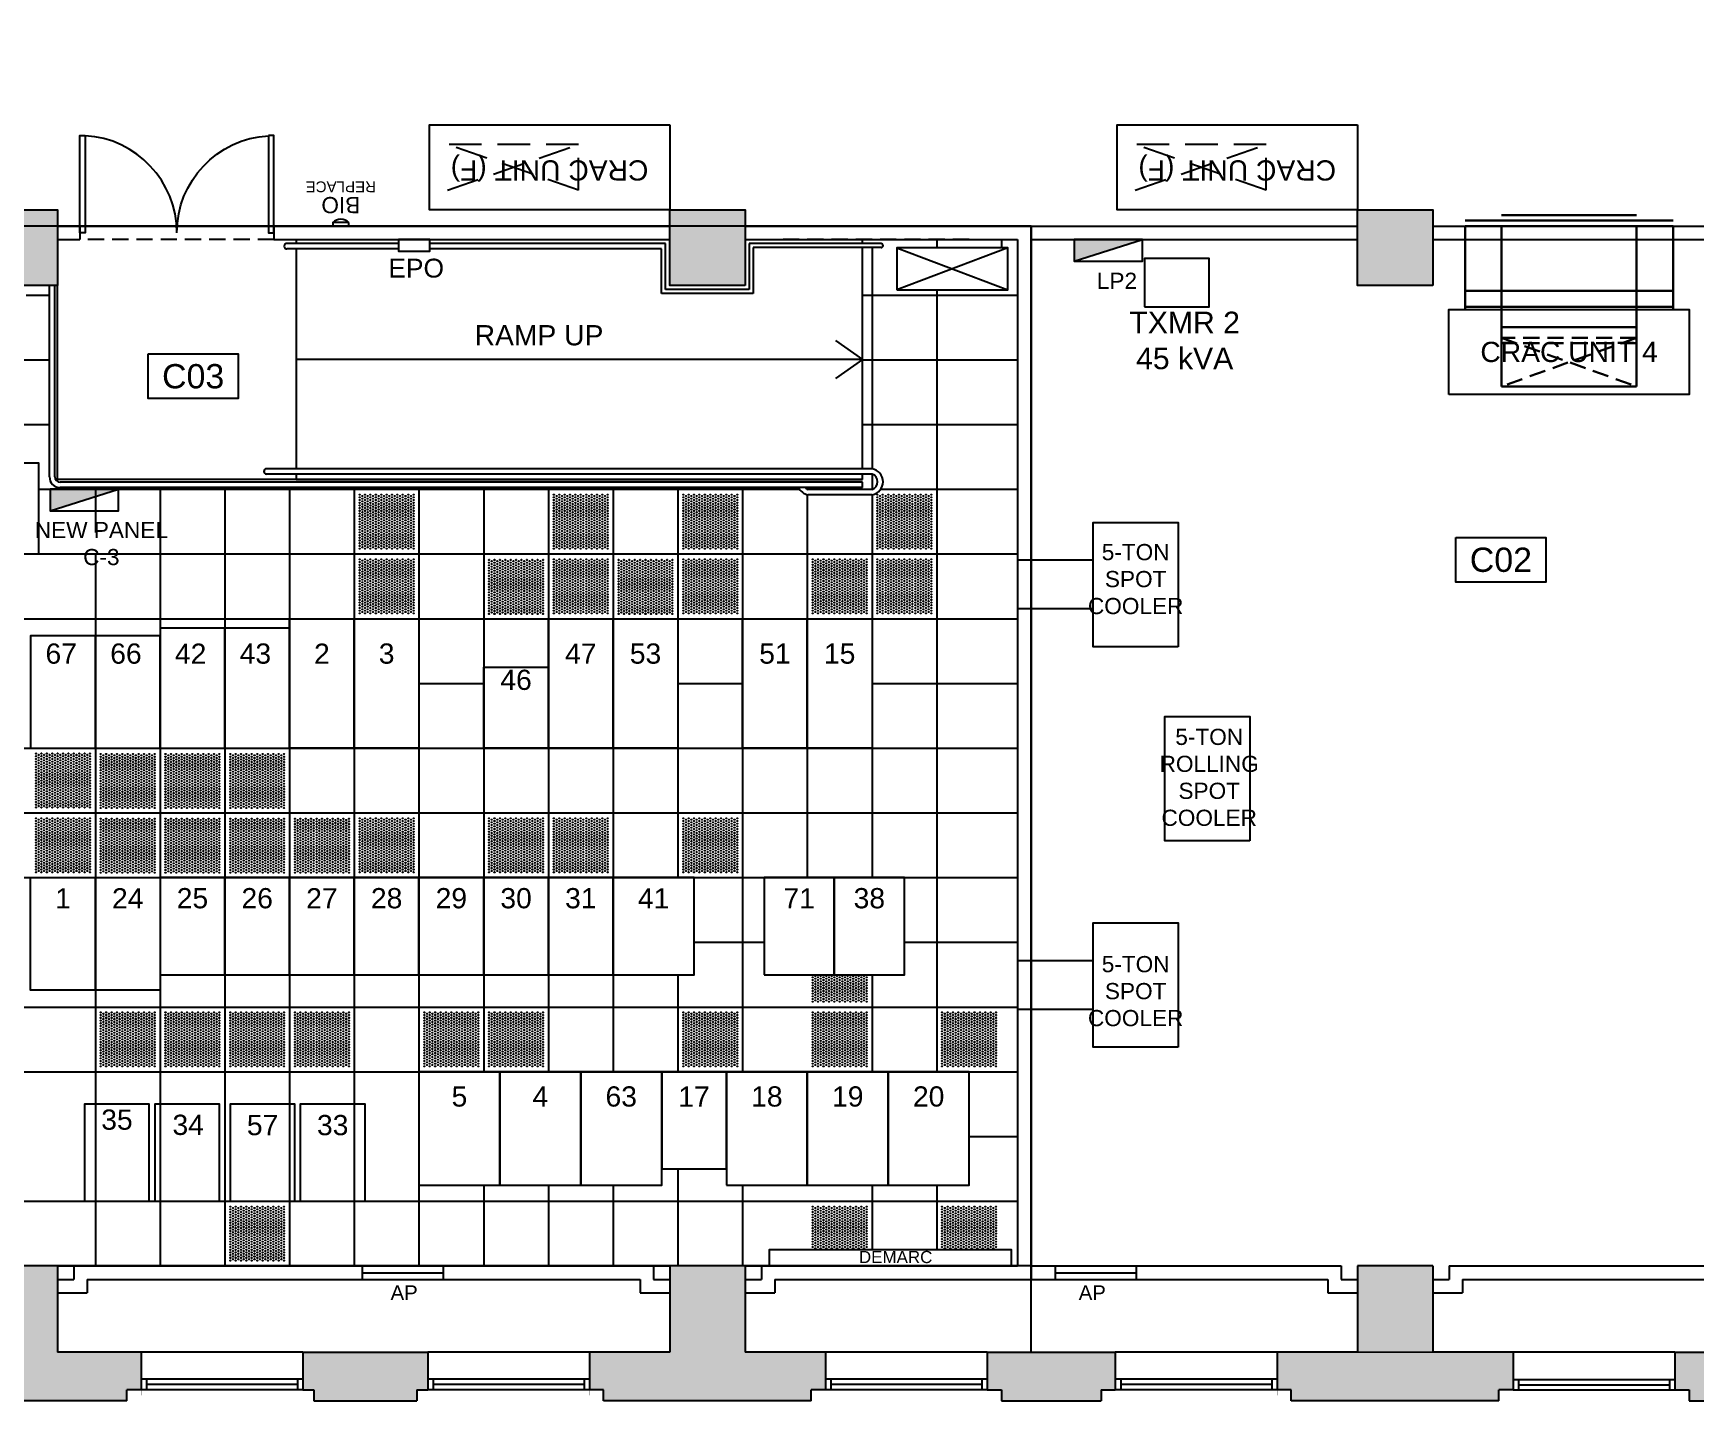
# Model space of a CAD drawing. Header units: inches. Extents: x -858 to 3182, y -300 to 4549.
# Drawn here: x 464 to 1080, y 0 to 507 of the extents above; entities that cross this region are included whole.
import ezdxf
from ezdxf.enums import TextEntityAlignment as Align

# ---------------------------------------------------------------- set-up
doc = ezdxf.new("R2010")
doc.units = ezdxf.units.IN
doc.header["$LTSCALE"] = 48
doc.header["$MEASUREMENT"] = 0
doc.linetypes.add('DASHED2', pattern=[0.375, 0.25, -0.125])
doc.linetypes.add('HIDDEN2', pattern=[0.1875, 0.125, -0.0625])
for name, color, linetype in [('A-ACCESS-PANEL', 4, 'Continuous'), ('A-ANNO-TEXT', 1, 'Continuous'), ('A-ANNO-TEXT-CAB#', 2, 'Continuous'), ('A-ANNO-TEXT-CAGE', 1, 'Continuous'), ('A-ANNO-TEXT-SCRTY', 1, 'Continuous'), ('A-COL', 5, 'Continuous'), ('A-DOOR', 1, 'Continuous'), ('A-EXT', 5, 'Continuous'), ('A-FLOR', 4, 'Continuous'), ('A-FLOR-GRID', 8, 'Continuous'), ('A-FLOR-PATT-RAFL', 8, 'Continuous'), ('A-FLOR-STAIRS', 8, 'Continuous'), ('A-hdr', 9, 'HIDDEN2'), ('A-HTC-COL', 9, 'Continuous'), ('A-PAR', 6, 'Continuous'), ('A-PCD', 4, 'Continuous'), ('A-WIN', 1, 'Continuous'), ('E-ELEC-PDU', 5, 'Continuous'), ('E-PANL', 3, 'Continuous'), ('MECH-ACU', 5, 'Continuous'), ('T-EQP', 3, 'Continuous')]:
    doc.layers.add(name, color=color, linetype=linetype)
doc.layers.add('M-ACU-N', color=7, linetype='Continuous', lineweight=30)
doc.layers.add('M-DUCT-N', color=7, linetype='Continuous', lineweight=30)
doc.styles.add('BLTEXT', font='arial.ttf', dxfattribs={"height": 6})
doc.styles.add('ITALICT', font='arial.ttf')
doc.styles.get("Standard").update_dxf_attribs({"font": 'arial.ttf'})
doc.styles.add('style1', font='romans.shx', dxfattribs={"height": 9})
doc.styles.add('TITLES', font='arial.ttf')
doc.dimstyles.new('STA-48-FC', dxfattribs={"dimscale": 40, "dimtxt": 0.09375, "dimasz": 0.1875, "dimexe": 0.1875, "dimexo": 0.0625, "dimgap": 0.0625, "dimtad": 1, "dimzin": 3, "dimdsep": 46, "dimlunit": 4, "dimtxsty": 'Standard', "dimblk1": 'TIC', "dimblk2": 'DOTSMALL', "dimsah": 1, "dimcen": 0.0625, "dimclrt": 6, "dimadec": 0, "dimazin": 0, "dimtfac": 1, "dimtdec": 4, "dimtofl": 0, "dimtmove": 2, "dimatfit": 3, "dimldrblk": 'TIC', "dimfxl": 1, "dimfrac": 2, "dimtolj": 1, "dimtzin": 0, "dimarcsym": 0})

# ---------------------------------------------------------------- blocks, each defined once
blk = doc.blocks.new('x-dor36')
blk.add_lwpolyline([(2, 36), (2, 0), (0, 0), (0, 36)], close=True)
at = {"color": 8}
blk.add_arc((-0.1, -0.04), 36.1, 0.06887, 86.65797, dxfattribs=at)
blk = doc.blocks.new('_DOTSMALL')
at = {"color": 0, "linetype": 'ByBlock', "const_width": 0.5}
blk.add_lwpolyline([(-0.0625, 0, 1), (0.0625, 0, 1)], format="xyb", close=True, dxfattribs=at)
blk = doc.blocks.new('TIC')
blk.add_line((-1, 0), (0.5, 0))
at = {"const_width": 0.125}
blk.add_lwpolyline([(-0.25, -0.25), (0.25, 0.25)], dxfattribs=at)
blk = doc.blocks.new('CAGE TAG')
at = {"linetype": 'Continuous'}
blk.add_lwpolyline([(-16.72, 8.29), (16.72, 8.29), (16.72, -8.29), (-16.72, -8.29)], close=True, dxfattribs=at)
at = {"style": 'TITLES'}
blk.add_attdef('C01', text='', height=9, dxfattribs=at).set_placement((0.01, 0), align=Align.MIDDLE_CENTER)
blk = doc.blocks.new('ACCESSCONTROL')
at = {"linetype": 'Continuous'}
blk.add_lwpolyline([(-3, -1.25), (3, -1.25), (3, 0), (-3, 0)], close=True, dxfattribs=at)
blk.add_arc((0, 1.73), 4.22, 224.76027, 315.23973, dxfattribs=at)
at = {"linetype": 'Continuous', "style": 'BLTEXT'}
for tag, height, p in [('ACTYPE', 6, (0, -7.76)), ('ACSTAT', 4, (0, -14.54))]:
    blk.add_attdef(tag, text='', height=height, dxfattribs=at).set_placement(p, align=Align.MIDDLE_CENTER)
blk = doc.blocks.new('VENTTILE')
for centre in [(-22, 22), (-22, 21), (-22, 20), (-22, 19), (-21, 21.5), (-21, 20.5), (-21, 19.5), (-21, 18.5), (-20, 22), (-20, 21), (-20, 20), (-20, 19), (-19, 21.5), (-19, 20.5), (-19, 19.5), (-19, 18.5), (-18, 22), (-18, 21), (-18, 20), (-18, 19), (-17, 21.5), (-17, 20.5), (-17, 19.5), (-17, 18.5), (-16, 22), (-16, 21), (-16, 20), (-16, 19), (-15, 21.5), (-15, 20.5), (-15, 19.5), (-15, 18.5), (-14, 22), (-14, 21), (-14, 20), (-14, 19), (-13, 21.5), (-13, 20.5), (-13, 19.5), (-13, 18.5), (-12, 22), (-12, 21), (-12, 20), (-12, 19), (-11, 21.5), (-11, 20.5), (-11, 19.5), (-11, 18.5), (-10, 22), (-10, 21), (-10, 20), (-10, 19), (-9, 21.5), (-9, 20.5), (-9, 19.5), (-9, 18.5), (-8, 22), (-8, 21), (-8, 20), (-8, 19), (-7, 21.5), (-7, 20.5), (-7, 19.5), (-7, 18.5), (-6, 22), (-6, 21), (-6, 20), (-6, 19), (-5, 21.5), (-5, 20.5), (-5, 19.5), (-5, 18.5), (-4, 22), (-4, 21), (-4, 20), (-4, 19), (-3, 21.5), (-3, 20.5), (-3, 19.5), (-3, 18.5), (-2, 22), (-2, 21), (-2, 20), (-2, 19), (-22, 18), (-22, 17), (-22, 16), (-22, 15), (-22, 14), (-22, 13), (-21, 17.5), (-21, 16.5), (-21, 15.5), (-21, 14.5), (-21, 13.5), (-21, 12.5), (-20, 18), (-20, 17), (-20, 16), (-20, 15), (-20, 14), (-20, 13), (-19, 17.5), (-19, 16.5), (-19, 15.5), (-19, 14.5), (-19, 13.5), (-19, 12.5), (-18, 18), (-18, 17), (-18, 16), (-18, 15), (-18, 14), (-18, 13), (-17, 17.5), (-17, 16.5), (-17, 15.5), (-17, 14.5), (-17, 13.5), (-17, 12.5), (-16, 18), (-16, 17), (-16, 16), (-16, 15), (-16, 14), (-16, 13), (-15, 17.5), (-15, 16.5), (-15, 15.5), (-15, 14.5), (-15, 13.5), (-15, 12.5), (-14, 18), (-14, 17), (-14, 16), (-14, 15), (-14, 14), (-14, 13), (-13, 17.5), (-13, 16.5), (-13, 15.5), (-13, 14.5), (-13, 13.5), (-13, 12.5), (-12, 18), (-12, 17), (-12, 16), (-12, 15), (-12, 14), (-12, 13), (-11, 17.5), (-11, 16.5), (-11, 15.5), (-11, 14.5), (-11, 13.5), (-11, 12.5), (-10, 18), (-10, 17), (-10, 16), (-10, 15), (-10, 14), (-10, 13), (-9, 17.5), (-9, 16.5), (-9, 15.5), (-9, 14.5), (-9, 13.5), (-9, 12.5), (-8, 18), (-8, 17), (-8, 16), (-8, 15), (-8, 14), (-8, 13), (-7, 17.5), (-7, 16.5), (-7, 15.5), (-7, 14.5), (-7, 13.5), (-7, 12.5), (-6, 18), (-6, 17), (-6, 16), (-6, 15), (-6, 14), (-6, 13), (-5, 17.5), (-5, 16.5), (-5, 15.5), (-5, 14.5), (-5, 13.5), (-5, 12.5), (-4, 18), (-4, 17), (-4, 16), (-4, 15), (-4, 14), (-4, 13), (-3, 17.5), (-3, 16.5), (-3, 15.5), (-3, 14.5), (-3, 13.5), (-3, 12.5), (-2, 18), (-2, 17), (-2, 16), (-2, 15), (-2, 14), (-2, 13), (-22, 12), (-22, 11), (-22, 10), (-22, 9), (-22, 8), (-22, 7), (-21, 11.5), (-21, 10.5), (-21, 9.5), (-21, 8.5), (-21, 7.5), (-21, 6.5), (-20, 12), (-20, 11), (-20, 10), (-20, 9), (-20, 8), (-20, 7), (-19, 11.5), (-19, 10.5), (-19, 9.5), (-19, 8.5), (-19, 7.5), (-19, 6.5), (-18, 12), (-18, 11), (-18, 10), (-18, 9), (-18, 8), (-18, 7), (-17, 11.5), (-17, 10.5), (-17, 9.5), (-17, 8.5), (-17, 7.5), (-17, 6.5), (-16, 12), (-16, 11), (-16, 10), (-16, 9), (-16, 8), (-16, 7), (-15, 11.5), (-15, 10.5), (-15, 9.5), (-15, 8.5), (-15, 7.5), (-15, 6.5), (-14, 12), (-14, 11), (-14, 10), (-14, 9), (-14, 8), (-14, 7), (-13, 11.5), (-13, 10.5), (-13, 9.5), (-13, 8.5), (-13, 7.5), (-13, 6.5), (-12, 12), (-12, 11), (-12, 10), (-12, 9), (-12, 8), (-12, 7), (-11, 11.5), (-11, 10.5), (-11, 9.5), (-11, 8.5), (-11, 7.5), (-11, 6.5), (-10, 12), (-10, 11), (-10, 10), (-10, 9), (-10, 8), (-10, 7), (-9, 11.5), (-9, 10.5), (-9, 9.5), (-9, 8.5), (-9, 7.5), (-9, 6.5), (-8, 12), (-8, 11), (-8, 10), (-8, 9), (-8, 8), (-8, 7), (-7, 11.5), (-7, 10.5), (-7, 9.5), (-7, 8.5), (-7, 7.5), (-7, 6.5), (-6, 12), (-6, 11), (-6, 10), (-6, 9), (-6, 8), (-6, 7), (-5, 11.5), (-5, 10.5), (-5, 9.5), (-5, 8.5), (-5, 7.5), (-5, 6.5), (-4, 12), (-4, 11), (-4, 10), (-4, 9), (-4, 8), (-4, 7), (-3, 11.5), (-3, 10.5), (-3, 9.5), (-3, 8.5), (-3, 7.5), (-3, 6.5), (-2, 12), (-2, 11), (-2, 10), (-2, 9), (-2, 8), (-2, 7), (-22, 6), (-22, 5), (-22, 4), (-22, 3), (-22, 2), (-21, 5.5), (-21, 4.5), (-21, 3.5), (-21, 2.5), (-20, 6), (-20, 5), (-20, 4), (-20, 3), (-20, 2), (-19, 5.5), (-19, 4.5), (-19, 3.5), (-19, 2.5), (-18, 6), (-18, 5), (-18, 4), (-18, 3), (-18, 2), (-17, 5.5), (-17, 4.5), (-17, 3.5), (-17, 2.5), (-16, 6), (-16, 5), (-16, 4), (-16, 3), (-16, 2), (-15, 5.5), (-15, 4.5), (-15, 3.5), (-15, 2.5), (-14, 6), (-14, 5), (-14, 4), (-14, 3), (-14, 2), (-13, 5.5), (-13, 4.5), (-13, 3.5), (-13, 2.5), (-12, 6), (-12, 5), (-12, 4), (-12, 3), (-12, 2), (-11, 5.5), (-11, 4.5), (-11, 3.5), (-11, 2.5), (-10, 6), (-10, 5), (-10, 4), (-10, 3), (-10, 2), (-9, 5.5), (-9, 4.5), (-9, 3.5), (-9, 2.5), (-8, 6), (-8, 5), (-8, 4), (-8, 3), (-8, 2), (-7, 5.5), (-7, 4.5), (-7, 3.5), (-7, 2.5), (-6, 6), (-6, 5), (-6, 4), (-6, 3), (-6, 2), (-5, 5.5), (-5, 4.5), (-5, 3.5), (-5, 2.5), (-4, 6), (-4, 5), (-4, 4), (-4, 3), (-4, 2), (-3, 5.5), (-3, 4.5), (-3, 3.5), (-3, 2.5), (-2, 6), (-2, 5), (-2, 4), (-2, 3), (-2, 2)]:
    blk.add_circle(centre, 0.0938)

msp = doc.modelspace()

# ---------------------------------------------------------------- hatches: boundary and pattern name
at = {"layer": 'A-HTC-COL'}
for points in [[(472.97, 413.62), (444.97, 413.62), (444.97, 441.62), (472.97, 441.62)], [(727.97, 413.62), (699.97, 413.62), (699.97, 441.62), (727.97, 441.62)], [(982.97, 413.62), (954.97, 413.62), (954.97, 441.62), (982.97, 441.62)], [(503.97, 18), (472.97, 18), (472.97, 50), (444.97, 50), (444.97, 18), (416.47, 18), (416.47, 4), (420.47, 4), (420.47, 0), (498.72, 0), (498.72, 4), (503.97, 4)], [(606.22, 4), (610.22, 4), (610.22, 18), (563.97, 18), (563.97, 4), (567.97, 4), (567.97, 0), (606.22, 0)], [(859.97, 0), (859.97, 4), (865.22, 4), (865.22, 18), (817.72, 18), (817.72, 4), (822.97, 4), (822.97, 0)], [(1114.97, 0), (1114.97, 4), (1120.22, 4), (1120.22, 18), (1072.72, 18), (1072.72, 4), (1077.97, 4), (1077.97, 0)]]:
    msp.add_hatch(color=256, dxfattribs=at).paths.add_polyline_path(points)
h = msp.add_hatch(color=256, dxfattribs=at)
h.paths.add_polyline_path([(727.97, 50), (699.97, 50), (699.97, 18), (670.22, 18), (670.22, 4), (675.47, 4), (675.47, 0), (752.47, 0), (752.47, 4), (757.72, 4), (757.72, 18), (727.97, 18)])
h.paths.add_polyline_path([(982.97, 50), (954.97, 50), (954.97, 18), (925.22, 18), (925.22, 4), (930.47, 4), (930.47, 0), (1007.47, 0), (1007.47, 4), (1012.72, 4), (1012.72, 18), (982.97, 18)])
at = {"layer": 'E-PANL'}
for points in [[(850, 430.62), (850, 422.62), (875.33, 430.62)], [(470.18, 338), (470.18, 330), (495.52, 338)]]:
    msp.add_hatch(color=256, dxfattribs=at).paths.add_polyline_path(points)

# ---------------------------------------------------------------- linework, layer by layer
for points in [[(284.72, 435.62), (284.72, 958.14), (684.54, 958.14), (740.12, 1003.57), (791.3, 940.96), (930.57, 940.96), (1070.45, 1055.28), (1269.79, 811.39), (1188.49, 744.94), (1420.75, 460.78), (1346.41, 400.02), (1342.54, 396.86), (1513.41, 187.8), (1513.41, 162.62), (1493.67, 162.62), (1493.67, 17.76), (834, 18), (834, 435.62), (284.72, 435.62)], [(55, 231), (180, 231), (180, 430.62), (189.97, 430.62), (189.97, 413.62), (217.97, 413.62), (217.97, 430.62), (284.72, 430.62), (284.72, 435.62), (444.97, 435.62), (444.97, 441.62), (472.97, 441.62), (472.97, 435.62), (699.97, 435.62), (699.97, 441.62), (727.97, 441.62), (727.97, 435.62), (834, 435.62), (834, 50), (55, 50)]]:
    msp.add_lwpolyline(points, close=True)
at = {"layer": 'A-ACCESS-PANEL', "color": 1}
for p, q in [((586.1, 45), (586.1, 50)), ((616.1, 45), (616.1, 50)), ((843.03, 45), (843.03, 50)), ((873.03, 45), (873.03, 50)), ((586.1, 47.5), (616.1, 47.5)), ((843.03, 47.5), (873.03, 47.5))]:
    msp.add_line(p, q, dxfattribs=at)
at = {"layer": 'A-ANNO-TEXT-SCRTY'}
msp.add_lwpolyline([(611.01, 430.62), (599.36, 430.62), (599.36, 426.27), (611.01, 426.27)], close=True, dxfattribs=at)
at = {"layer": 'A-COL'}
for points in [[(472.97, 413.62), (444.97, 413.62), (444.97, 441.62), (472.97, 441.62)], [(727.97, 413.62), (699.97, 413.62), (699.97, 441.62), (727.97, 441.62)], [(982.97, 413.62), (954.97, 413.62), (954.97, 441.62), (982.97, 441.62)]]:
    msp.add_lwpolyline(points, close=True, dxfattribs=at)
at = {"layer": 'A-EXT'}
for p, q in [((472.97, 50), (444.97, 50)), ((472.97, 50), (472.97, 18)), ((699.97, 50), (699.97, 18)), ((727.97, 50), (699.97, 50)), ((727.97, 50), (727.97, 18)), ((954.97, 50), (954.97, 18)), ((982.97, 50), (954.97, 50)), ((982.97, 50), (954.97, 50)), ((982.97, 50), (982.97, 18)), ((503.97, 18), (472.97, 18)), ((503.97, 18), (503.97, 4)), ((505.97, 18), (505.97, 18)), ((563.97, 18), (563.97, 4)), ((563.97, 18), (610.22, 18)), ((610.22, 18), (610.22, 4)), ((670.22, 18), (670.22, 4)), ((699.97, 18), (670.22, 18)), ((757.72, 18), (727.97, 18)), ((757.72, 18), (757.72, 4)), ((817.72, 18), (865.22, 18)), ((817.72, 18), (817.72, 4)), ((865.22, 18), (865.22, 4)), ((954.97, 18), (925.22, 18)), ((925.22, 18), (925.22, 4)), ((1012.72, 18), (982.97, 18)), ((1012.72, 18), (1012.72, 4)), ((1072.72, 18), (1120.22, 18)), ((1072.72, 18), (1072.72, 4)), ((498.72, 0), (420.47, 0)), ((503.97, 4), (498.72, 4)), ((498.72, 0), (498.72, 4)), ((563.97, 4), (567.97, 4)), ((567.97, 4), (567.97, 0)), ((606.22, 4), (606.22, 0)), ((606.22, 4), (610.22, 4)), ((675.47, 4), (670.22, 4)), ((675.47, 0), (675.47, 4)), ((752.47, 0), (675.47, 0)), ((757.72, 4), (752.47, 4)), ((752.47, 0), (752.47, 4)), ((817.72, 4), (822.97, 4)), ((822.97, 4), (822.97, 0)), ((859.97, 4), (859.97, 0)), ((859.97, 4), (865.22, 4)), ((930.47, 4), (925.22, 4)), ((930.47, 0), (930.47, 4)), ((1007.47, 0), (930.47, 0)), ((1012.72, 4), (1007.47, 4)), ((1007.47, 0), (1007.47, 4)), ((1072.72, 4), (1077.97, 4)), ((1077.97, 4), (1077.97, 0)), ((1077.97, 0), (1114.97, 0)), ((567.97, 0), (606.22, 0)), ((822.97, 0), (859.97, 0))]:
    msp.add_line(p, q, dxfattribs=at)
at = {"layer": 'A-FLOR', "color": 1}
for p, q in [((561.47, 430.62), (561.47, 429.12)), ((561.47, 430.62), (561.47, 429.12)), ((561.47, 427.12), (561.47, 345.62)), ((561.47, 427.12), (561.47, 345.62)), ((771.47, 429.12), (771.47, 430.62)), ((771.47, 345.62), (771.47, 427.62)), ((472.97, 341.62), (472.97, 413.62)), ((561.47, 341.62), (472.97, 341.62)), ((771.47, 341.62), (525.97, 341.62)), ((561.47, 343.62), (561.47, 341.62)), ((561.47, 343.62), (561.47, 341.62)), ((561.47, 341.62), (771.47, 341.62)), ((771.47, 341.62), (771.47, 343.62)), ((771.47, 338.62), (771.47, 340.62))]:
    msp.add_line(p, q, dxfattribs=at)
at = {"layer": 'A-FLOR-GRID'}
for centre in [(753, 157), (753, 156), (753, 155), (753, 154), (754, 157.5), (754, 156.5), (754, 155.5), (754, 154.5), (755, 157), (755, 156), (755, 155), (755, 154), (756, 157.5), (756, 156.5), (756, 155.5), (756, 154.5), (757, 157), (757, 156), (757, 155), (757, 154), (758, 157.5), (758, 156.5), (758, 155.5), (758, 154.5), (759, 157), (759, 156), (759, 155), (759, 154), (760, 157.5), (760, 156.5), (760, 155.5), (760, 154.5), (761, 157), (761, 156), (761, 155), (761, 154), (762, 157.5), (762, 156.5), (762, 155.5), (762, 154.5), (763, 157), (763, 156), (763, 155), (763, 154), (764, 157.5), (764, 156.5), (764, 155.5), (764, 154.5), (765, 157), (765, 156), (765, 155), (765, 154), (766, 157.5), (766, 156.5), (766, 155.5), (766, 154.5), (767, 157), (767, 156), (767, 155), (767, 154), (768, 157.5), (768, 156.5), (768, 155.5), (768, 154.5), (769, 157), (769, 156), (769, 155), (769, 154), (770, 157.5), (770, 156.5), (770, 155.5), (770, 154.5), (771, 157), (771, 156), (771, 155), (771, 154), (772, 157.5), (772, 156.5), (772, 155.5), (772, 154.5), (773, 157), (773, 156), (773, 155), (773, 154), (753, 153), (753, 152), (753, 151), (753, 150), (753, 149), (753, 148), (754, 153.5), (754, 152.5), (754, 151.5), (754, 150.5), (754, 149.5), (754, 148.5), (755, 153), (755, 152), (755, 151), (755, 150), (755, 149), (755, 148), (756, 153.5), (756, 152.5), (756, 151.5), (756, 150.5), (756, 149.5), (756, 148.5), (757, 153), (757, 152), (757, 151), (757, 150), (757, 149), (757, 148), (758, 153.5), (758, 152.5), (758, 151.5), (758, 150.5), (758, 149.5), (758, 148.5), (759, 153), (759, 152), (759, 151), (759, 150), (759, 149), (759, 148), (760, 153.5), (760, 152.5), (760, 151.5), (760, 150.5), (760, 149.5), (760, 148.5), (761, 153), (761, 152), (761, 151), (761, 150), (761, 149), (761, 148), (762, 153.5), (762, 152.5), (762, 151.5), (762, 150.5), (762, 149.5), (762, 148.5), (763, 153), (763, 152), (763, 151), (763, 150), (763, 149), (763, 148), (764, 153.5), (764, 152.5), (764, 151.5), (764, 150.5), (764, 149.5), (764, 148.5), (765, 153), (765, 152), (765, 151), (765, 150), (765, 149), (765, 148), (766, 153.5), (766, 152.5), (766, 151.5), (766, 150.5), (766, 149.5), (766, 148.5), (767, 153), (767, 152), (767, 151), (767, 150), (767, 149), (767, 148), (768, 153.5), (768, 152.5), (768, 151.5), (768, 150.5), (768, 149.5), (768, 148.5), (769, 153), (769, 152), (769, 151), (769, 150), (769, 149), (769, 148), (770, 153.5), (770, 152.5), (770, 151.5), (770, 150.5), (770, 149.5), (770, 148.5), (771, 153), (771, 152), (771, 151), (771, 150), (771, 149), (771, 148), (772, 153.5), (772, 152.5), (772, 151.5), (772, 150.5), (772, 149.5), (772, 148.5), (773, 153), (773, 152), (773, 151), (773, 150), (773, 149), (773, 148), (753, 72), (753, 71), (753, 70), (753, 69), (753, 68), (754, 71.5), (754, 70.5), (754, 69.5), (754, 68.5), (755, 72), (755, 71), (755, 70), (755, 69), (755, 68), (756, 71.5), (756, 70.5), (756, 69.5), (756, 68.5), (757, 72), (757, 71), (757, 70), (757, 69), (757, 68), (758, 71.5), (758, 70.5), (758, 69.5), (758, 68.5), (759, 72), (759, 71), (759, 70), (759, 69), (759, 68), (760, 71.5), (760, 70.5), (760, 69.5), (760, 68.5), (761, 72), (761, 71), (761, 70), (761, 69), (761, 68), (762, 71.5), (762, 70.5), (762, 69.5), (762, 68.5), (763, 72), (763, 71), (763, 70), (763, 69), (763, 68), (764, 71.5), (764, 70.5), (764, 69.5), (764, 68.5), (765, 72), (765, 71), (765, 70), (765, 69), (765, 68), (766, 71.5), (766, 70.5), (766, 69.5), (766, 68.5), (767, 72), (767, 71), (767, 70), (767, 69), (767, 68), (768, 71.5), (768, 70.5), (768, 69.5), (768, 68.5), (769, 72), (769, 71), (769, 70), (769, 69), (769, 68), (770, 71.5), (770, 70.5), (770, 69.5), (770, 68.5), (771, 72), (771, 71), (771, 70), (771, 69), (771, 68), (772, 71.5), (772, 70.5), (772, 69.5), (772, 68.5), (773, 72), (773, 71), (773, 70), (773, 69), (773, 68), (801, 72), (801, 71), (801, 70), (801, 69), (801, 68), (802, 71.5), (802, 70.5), (802, 69.5), (802, 68.5), (803, 72), (803, 71), (803, 70), (803, 69), (803, 68), (804, 71.5), (804, 70.5), (804, 69.5), (804, 68.5), (805, 72), (805, 71), (805, 70), (805, 69), (805, 68), (806, 71.5), (806, 70.5), (806, 69.5), (806, 68.5), (807, 72), (807, 71), (807, 70), (807, 69), (807, 68), (808, 71.5), (808, 70.5), (808, 69.5), (808, 68.5), (809, 72), (809, 71), (809, 70), (809, 69), (809, 68), (810, 71.5), (810, 70.5), (810, 69.5), (810, 68.5), (811, 72), (811, 71), (811, 70), (811, 69), (811, 68), (812, 71.5), (812, 70.5), (812, 69.5), (812, 68.5), (813, 72), (813, 71), (813, 70), (813, 69), (813, 68), (814, 71.5), (814, 70.5), (814, 69.5), (814, 68.5), (815, 72), (815, 71), (815, 70), (815, 69), (815, 68), (816, 71.5), (816, 70.5), (816, 69.5), (816, 68.5), (817, 72), (817, 71), (817, 70), (817, 69), (817, 68), (818, 71.5), (818, 70.5), (818, 69.5), (818, 68.5), (819, 72), (819, 71), (819, 70), (819, 69), (819, 68), (820, 71.5), (820, 70.5), (820, 69.5), (820, 68.5), (821, 72), (821, 71), (821, 70), (821, 69), (821, 68), (753, 67), (753, 66), (753, 65), (753, 64), (753, 63), (753, 62), (754, 67.5), (754, 66.5), (754, 65.5), (754, 64.5), (754, 63.5), (754, 62.5), (755, 67), (755, 66), (755, 65), (755, 64), (755, 63), (755, 62), (756, 67.5), (756, 66.5), (756, 65.5), (756, 64.5), (756, 63.5), (756, 62.5), (757, 67), (757, 66), (757, 65), (757, 64), (757, 63), (757, 62), (758, 67.5), (758, 66.5), (758, 65.5), (758, 64.5), (758, 63.5), (758, 62.5), (759, 67), (759, 66), (759, 65), (759, 64), (759, 63), (759, 62), (760, 67.5), (760, 66.5), (760, 65.5), (760, 64.5), (760, 63.5), (760, 62.5), (761, 67), (761, 66), (761, 65), (761, 64), (761, 63), (761, 62), (762, 67.5), (762, 66.5), (762, 65.5), (762, 64.5), (762, 63.5), (762, 62.5), (763, 67), (763, 66), (763, 65), (763, 64), (763, 63), (763, 62), (764, 67.5), (764, 66.5), (764, 65.5), (764, 64.5), (764, 63.5), (764, 62.5), (765, 67), (765, 66), (765, 65), (765, 64), (765, 63), (765, 62), (766, 67.5), (766, 66.5), (766, 65.5), (766, 64.5), (766, 63.5), (766, 62.5), (767, 67), (767, 66), (767, 65), (767, 64), (767, 63), (767, 62), (768, 67.5), (768, 66.5), (768, 65.5), (768, 64.5), (768, 63.5), (768, 62.5), (769, 67), (769, 66), (769, 65), (769, 64), (769, 63), (769, 62), (770, 67.5), (770, 66.5), (770, 65.5), (770, 64.5), (770, 63.5), (770, 62.5), (771, 67), (771, 66), (771, 65), (771, 64), (771, 63), (771, 62), (772, 67.5), (772, 66.5), (772, 65.5), (772, 64.5), (772, 63.5), (772, 62.5), (773, 67), (773, 66), (773, 65), (773, 64), (773, 63), (773, 62), (801, 67), (801, 66), (801, 65), (801, 64), (801, 63), (801, 62), (802, 67.5), (802, 66.5), (802, 65.5), (802, 64.5), (802, 63.5), (802, 62.5), (803, 67), (803, 66), (803, 65), (803, 64), (803, 63), (803, 62), (804, 67.5), (804, 66.5), (804, 65.5), (804, 64.5), (804, 63.5), (804, 62.5), (805, 67), (805, 66), (805, 65), (805, 64), (805, 63), (805, 62), (806, 67.5), (806, 66.5), (806, 65.5), (806, 64.5), (806, 63.5), (806, 62.5), (807, 67), (807, 66), (807, 65), (807, 64), (807, 63), (807, 62), (808, 67.5), (808, 66.5), (808, 65.5), (808, 64.5), (808, 63.5), (808, 62.5), (809, 67), (809, 66), (809, 65), (809, 64), (809, 63), (809, 62), (810, 67.5), (810, 66.5), (810, 65.5), (810, 64.5), (810, 63.5), (810, 62.5), (811, 67), (811, 66), (811, 65), (811, 64), (811, 63), (811, 62), (812, 67.5), (812, 66.5), (812, 65.5), (812, 64.5), (812, 63.5), (812, 62.5), (813, 67), (813, 66), (813, 65), (813, 64), (813, 63), (813, 62), (814, 67.5), (814, 66.5), (814, 65.5), (814, 64.5), (814, 63.5), (814, 62.5), (815, 67), (815, 66), (815, 65), (815, 64), (815, 63), (815, 62), (816, 67.5), (816, 66.5), (816, 65.5), (816, 64.5), (816, 63.5), (816, 62.5), (817, 67), (817, 66), (817, 65), (817, 64), (817, 63), (817, 62), (818, 67.5), (818, 66.5), (818, 65.5), (818, 64.5), (818, 63.5), (818, 62.5), (819, 67), (819, 66), (819, 65), (819, 64), (819, 63), (819, 62), (820, 67.5), (820, 66.5), (820, 65.5), (820, 64.5), (820, 63.5), (820, 62.5), (821, 67), (821, 66), (821, 65), (821, 64), (821, 63), (821, 62), (753, 61), (753, 60), (753, 59), (753, 58), (753, 57), (754, 61.5), (754, 60.5), (754, 59.5), (754, 58.5), (754, 57.5), (754, 56.5), (755, 61), (755, 60), (755, 59), (755, 58), (755, 57), (756, 61.5), (756, 60.5), (756, 59.5), (756, 58.5), (756, 57.5), (756, 56.5), (757, 61), (757, 60), (757, 59), (757, 58), (757, 57), (758, 61.5), (758, 60.5), (758, 59.5), (758, 58.5), (758, 57.5), (758, 56.5), (759, 61), (759, 60), (759, 59), (759, 58), (759, 57), (760, 61.5), (760, 60.5), (760, 59.5), (760, 58.5), (760, 57.5), (760, 56.5), (761, 61), (761, 60), (761, 59), (761, 58), (761, 57), (762, 61.5), (762, 60.5), (762, 59.5), (762, 58.5), (762, 57.5), (762, 56.5), (763, 61), (763, 60), (763, 59), (763, 58), (763, 57), (764, 61.5), (764, 60.5), (764, 59.5), (764, 58.5), (764, 57.5), (764, 56.5), (765, 61), (765, 60), (765, 59), (765, 58), (765, 57), (766, 61.5), (766, 60.5), (766, 59.5), (766, 58.5), (766, 57.5), (766, 56.5), (767, 61), (767, 60), (767, 59), (767, 58), (767, 57), (768, 61.5), (768, 60.5), (768, 59.5), (768, 58.5), (768, 57.5), (768, 56.5), (769, 61), (769, 60), (769, 59), (769, 58), (769, 57), (770, 61.5), (770, 60.5), (770, 59.5), (770, 58.5), (770, 57.5), (770, 56.5), (771, 61), (771, 60), (771, 59), (771, 58), (771, 57), (772, 61.5), (772, 60.5), (772, 59.5), (772, 58.5), (772, 57.5), (772, 56.5), (773, 61), (773, 60), (773, 59), (773, 58), (773, 57), (801, 61), (801, 60), (801, 59), (801, 58), (801, 57), (802, 61.5), (802, 60.5), (802, 59.5), (802, 58.5), (802, 57.5), (802, 56.5), (803, 61), (803, 60), (803, 59), (803, 58), (803, 57), (804, 61.5), (804, 60.5), (804, 59.5), (804, 58.5), (804, 57.5), (804, 56.5), (805, 61), (805, 60), (805, 59), (805, 58), (805, 57), (806, 61.5), (806, 60.5), (806, 59.5), (806, 58.5), (806, 57.5), (806, 56.5), (807, 61), (807, 60), (807, 59), (807, 58), (807, 57), (808, 61.5), (808, 60.5), (808, 59.5), (808, 58.5), (808, 57.5), (808, 56.5), (809, 61), (809, 60), (809, 59), (809, 58), (809, 57), (810, 61.5), (810, 60.5), (810, 59.5), (810, 58.5), (810, 57.5), (810, 56.5), (811, 61), (811, 60), (811, 59), (811, 58), (811, 57), (812, 61.5), (812, 60.5), (812, 59.5), (812, 58.5), (812, 57.5), (812, 56.5), (813, 61), (813, 60), (813, 59), (813, 58), (813, 57), (814, 61.5), (814, 60.5), (814, 59.5), (814, 58.5), (814, 57.5), (814, 56.5), (815, 61), (815, 60), (815, 59), (815, 58), (815, 57), (816, 61.5), (816, 60.5), (816, 59.5), (816, 58.5), (816, 57.5), (816, 56.5), (817, 61), (817, 60), (817, 59), (817, 58), (817, 57), (818, 61.5), (818, 60.5), (818, 59.5), (818, 58.5), (818, 57.5), (818, 56.5), (819, 61), (819, 60), (819, 59), (819, 58), (819, 57), (820, 61.5), (820, 60.5), (820, 59.5), (820, 58.5), (820, 57.5), (820, 56.5), (821, 61), (821, 60), (821, 59), (821, 58), (821, 57)]:
    msp.add_circle(centre, 0.0938, dxfattribs=at)
at = {"layer": 'A-FLOR-PATT-RAFL'}
for p, q in [((775, 427.62), (775, 345.62)), ((799, 430.62), (799, 427.55)), ((823, 430.62), (823, 427.55)), ((461.39, 410), (469.97, 410)), ((771.47, 410), (829, 410)), ((799, 411.97), (799, 122)), ((238, 386), (469.97, 386)), ((771.47, 386), (829, 386)), ((238, 362), (469.97, 362)), ((771.47, 362), (829, 362)), ((775, 343.62), (775, 337.96)), ((466, 338), (748.11, 338)), ((487, 338.62), (487, 322)), ((511, 338.62), (511, 50)), ((535, 338.62), (535, 50)), ((559, 338.62), (559, 50)), ((583, 338.62), (583, 50)), ((607, 338.62), (607, 50)), ((631, 338.62), (631, 122)), ((655, 338.62), (655, 122)), ((679, 338.62), (679, 122)), ((703, 338.62), (703, 194)), ((727, 338.62), (727, 146)), ((751, 336.01), (751, 194)), ((775, 335.96), (775, 194)), ((778.21, 338), (829, 338)), ((180, 314), (829, 314)), ((487, 314), (487, 50)), ((180, 290), (829, 290)), ((607, 266), (631, 266)), ((703, 266), (727, 266)), ((775, 266), (829, 266)), ((367, 242), (829, 242)), ((55, 218), (829, 218)), ((55, 194), (829, 194)), ((709, 170), (735, 170)), ((787, 170), (829, 170)), ((703, 158), (703, 122)), ((727, 158), (727, 122)), ((775, 158), (775, 122)), ((79, 146), (829, 146)), ((55, 122), (829, 122)), ((811, 98), (829, 98)), ((703, 86), (703, 50)), ((439, 74), (829, 74)), ((631, 80), (631, 50)), ((655, 80), (655, 50)), ((679, 80), (679, 50)), ((727, 80), (727, 50)), ((775, 80), (775, 56)), ((799, 80), (799, 56)), ((472.97, 50), (478.97, 50)), ((693.97, 50), (699.97, 50)), ((727.97, 50), (733.97, 50))]:
    msp.add_line(p, q, dxfattribs=at)
at = {"layer": 'A-FLOR-STAIRS', "color": 1}
for p, q in [((599.36, 427.12), (557.96, 427.12)), ((599.36, 429.12), (557.97, 429.12)), ((698.47, 429.12), (611.01, 429.12)), ((696.97, 427.12), (611.01, 427.12)), ((696.97, 410.62), (696.97, 427.12)), ((698.47, 412.12), (698.47, 429.12)), ((778.33, 429.12), (729.47, 429.12)), ((729.47, 429.12), (729.47, 412.12)), ((778.33, 427.62), (730.97, 427.62)), ((730.97, 427.62), (730.97, 410.62)), ((469.97, 342.62), (469.97, 413.62)), ((471.97, 342.62), (471.97, 413.62)), ((730.97, 410.62), (696.97, 410.62)), ((729.47, 412.12), (698.47, 412.12)), ((775.08, 345.62), (550.47, 345.62)), ((771.47, 340.62), (473.97, 340.62)), ((775.07, 343.62), (550.47, 343.62)), ((771.47, 338.62), (473.97, 338.62)), ((775.08, 337.96), (751.24, 337.96)), ((775.08, 335.96), (751.24, 335.96)), ((775.09, 337.96), (775.08, 337.96)), ((775.09, 335.96), (775.08, 335.96))]:
    msp.add_line(p, q, dxfattribs=at)
for centre, radius, start, end in [((557.96, 428.12), 1, 89.5238, 270.4762), ((778.33, 428.37), 0.75, 269.9999, 89.9999), ((550.47, 344.62), 1, 90, 270), ((774.16, 340.79), 4.92, 280.77397, 79.22603), ((473.97, 342.62), 4, 180, 270), ((473.97, 342.62), 2, 180, 270), ((774.07, 340.79), 3.01, 289.55721, 70.44279), ((752.16, 340.79), 4.92, 206.13515, 259.22603), ((752.25, 340.79), 3.01, 226.12228, 250.44279)]:
    msp.add_arc(centre, radius, start, end, dxfattribs=at)
at = {"layer": 'A-hdr'}
for p, q in [((483.22, 435.62), (551.22, 435.62)), ((811, 435.62), (741.47, 435.62)), ((553.22, 430.62), (481.22, 430.62)), ((811, 430.62), (741.47, 430.62))]:
    msp.add_line(p, q, dxfattribs=at)
at = {"layer": 'A-PAR'}
for p, q in [((472.97, 435.62), (481.22, 435.62)), ((481.22, 435.62), (481.22, 430.62)), ((553.22, 435.62), (553.22, 430.62)), ((553.22, 435.62), (699.97, 435.62)), ((727.97, 435.62), (954.97, 435.62)), ((982.97, 435.62), (1131.97, 435.62)), ((472.97, 430.62), (481.22, 430.62)), ((553.22, 430.62), (653.72, 430.62)), ((653.72, 430.62), (699.97, 430.62)), ((727.97, 430.62), (829, 430.62)), ((829, 430.62), (829, 50)), ((834, 430.62), (954.97, 430.62)), ((834, 430.62), (834, 311.65)), ((982.97, 430.62), (1209.97, 430.62)), ((834, 293.66), (834, 163.12)), ((834, 145.12), (834, 45)), ((478.97, 50), (478.97, 45)), ((478.97, 50), (693.97, 50)), ((693.97, 50), (693.97, 45)), ((733.97, 50), (829, 50)), ((733.97, 50), (733.97, 45)), ((834, 50), (948.97, 50)), ((948.97, 50), (948.97, 45)), ((988.97, 50), (988.97, 45)), ((988.97, 50), (1203.97, 50)), ((472.97, 45), (478.97, 45)), ((483.97, 45), (688.97, 45)), ((483.97, 45), (483.97, 40)), ((688.97, 45), (688.97, 40)), ((693.97, 45), (699.97, 45)), ((727.97, 45), (733.97, 45)), ((738.97, 45), (834, 45)), ((738.97, 45), (738.97, 40)), ((834, 45), (943.97, 45)), ((943.97, 45), (943.97, 40)), ((948.97, 45), (954.97, 45)), ((982.97, 45), (988.97, 45)), ((993.97, 45), (993.97, 40)), ((993.97, 45), (1198.97, 45)), ((472.97, 40), (483.97, 40)), ((688.97, 40), (699.97, 40)), ((727.97, 40), (738.97, 40)), ((943.97, 40), (954.97, 40)), ((982.97, 40), (993.97, 40))]:
    msp.add_line(p, q, dxfattribs=at)
at = {"layer": 'A-WIN'}
for p, q in [((563.97, 18), (503.97, 18)), ((670.22, 18), (610.22, 18)), ((612.22, 18), (612.22, 18)), ((817.72, 18), (757.72, 18)), ((759.72, 18), (759.72, 18)), ((925.22, 18), (865.22, 18)), ((1072.72, 18), (1012.72, 18)), ((563.97, 8), (503.97, 8)), ((505.97, 8), (505.97, 4)), ((561.97, 8), (561.97, 4)), ((670.22, 8), (610.22, 8)), ((612.22, 8), (612.22, 4)), ((668.22, 8), (668.22, 4)), ((817.72, 8), (757.72, 8)), ((759.72, 8), (759.72, 4)), ((815.72, 8), (815.72, 4)), ((925.22, 8), (865.22, 8)), ((867.22, 8), (867.22, 4)), ((923.22, 8), (923.22, 4)), ((1072.72, 7.73), (1012.72, 7.73)), ((1014.72, 7.73), (1014.72, 4)), ((1070.72, 7.73), (1070.72, 4)), ((563.97, 4), (503.97, 4)), ((561.97, 6), (505.97, 6)), ((670.22, 4), (610.22, 4)), ((668.22, 6), (612.22, 6)), ((817.72, 4), (757.72, 4)), ((815.72, 6), (759.72, 6)), ((925.22, 4), (865.22, 4)), ((923.22, 6), (867.22, 6)), ((1012.72, 4), (1072.72, 4)), ((1070.72, 5.73), (1014.72, 5.73))]:
    msp.add_line(p, q, dxfattribs=at)
at = {"layer": 'A-WIN', "const_width": 0.0312}
for points in [[(503.97, 4), (503.97, 2), (563.97, 2), (563.97, 4)], [(610.22, 4), (610.22, 2), (670.22, 2), (670.22, 4)], [(757.72, 4), (757.72, 2), (817.72, 2), (817.72, 4)], [(865.22, 4), (865.22, 2), (925.22, 2), (925.22, 4)], [(1012.72, 4), (1012.72, 2), (1072.72, 2), (1072.72, 4)]]:
    msp.add_lwpolyline(points, dxfattribs=at)
at = {"layer": 'E-ELEC-PDU'}
msp.add_lwpolyline([(427, 314), (466, 314), (466, 347.62), (427, 347.62)], close=True, dxfattribs=at)
at = {"layer": 'E-PANL'}
for p, q in [((850, 422.62), (875.33, 430.62)), ((470.18, 330), (495.52, 338))]:
    msp.add_line(p, q, dxfattribs=at)
for points in [[(850, 430.62), (850, 422.62), (875.33, 422.62), (875.33, 430.62)], [(470.18, 338), (470.18, 330), (495.52, 330), (495.52, 338)]]:
    msp.add_lwpolyline(points, close=True, dxfattribs=at)
at = {"layer": 'M-ACU-N'}
for p, q in [((1072.02, 437.62), (994.92, 437.62)), ((994.92, 404.62), (994.92, 435.62)), ((1072.02, 435.62), (994.92, 435.62)), ((1072.02, 404.62), (1072.02, 435.62))]:
    msp.add_line(p, q, dxfattribs=at)
at = {"layer": 'M-DUCT-N'}
for p, q in [((1058.47, 439.62), (1008.47, 439.62)), ((1058.47, 435.62), (1008.47, 435.62)), ((1008.47, 435.62), (1008.47, 398.12)), ((1058.47, 435.62), (1058.47, 398.12)), ((994.92, 411.62), (1072.02, 411.62)), ((994.92, 405.62), (1072.02, 405.62)), ((1058.47, 398.12), (1008.47, 398.12)), ((1008.47, 394.12), (1008.47, 398.12)), ((1058.47, 394.12), (1058.47, 398.12)), ((1008.47, 394.12), (1008.47, 376.12)), ((1058.47, 376.12), (1058.47, 394.12)), ((1008.47, 376.12), (1058.47, 376.12))]:
    msp.add_line(p, q, dxfattribs=at)
at = {"layer": 'M-DUCT-N', "linetype": 'HIDDEN2'}
for p, q in [((1058.47, 394.12), (1008.47, 394.12)), ((1008.47, 394.12), (1058.47, 376.12)), ((1058.47, 394.12), (1008.47, 376.12))]:
    msp.add_line(p, q, dxfattribs=at)
at = {"layer": 'M-DUCT-N', "color": 1, "linetype": 'HIDDEN2'}
msp.add_line((1058.47, 392.12), (1008.47, 392.12), dxfattribs=at)
at = {"layer": 'MECH-ACU', "color": 9, "linetype": 'DASHED2'}
for p, q in [((666.17, 465.81), (617.57, 465.81)), ((666.17, 448.93), (617.57, 465.81)), ((617.57, 448.93), (666.17, 465.81)), ((666.17, 448.93), (666.17, 465.81)), ((921.17, 465.81), (872.57, 465.81)), ((921.17, 448.93), (872.57, 465.81)), ((872.57, 448.93), (921.17, 465.81)), ((921.17, 448.93), (921.17, 465.81))]:
    msp.add_line(p, q, dxfattribs=at)
at = {"layer": 'MECH-ACU', "color": 1}
for p, q in [((784.17, 427.55), (825.37, 411.97)), ((825.37, 427.55), (784.17, 411.97))]:
    msp.add_line(p, q, dxfattribs=at)
at = {"layer": 'MECH-ACU'}
for p, q in [((857.01, 311.66), (829, 311.66)), ((857.01, 293.66), (829, 293.66)), ((857.01, 163.12), (829, 163.12)), ((857.01, 145.12), (829, 145.12))]:
    msp.add_line(p, q, dxfattribs=at)
for points in [[(699.97, 473.12), (699.97, 441.62), (610.87, 441.62), (610.87, 473.12)], [(954.97, 473.12), (954.97, 441.62), (865.87, 441.62), (865.87, 473.12)], [(988.92, 373.12), (988.92, 404.62), (1078.02, 404.62), (1078.02, 373.12)], [(888.51, 279.61), (857.01, 279.61), (857.01, 325.71), (888.51, 325.71)], [(915.09, 207.61), (883.59, 207.61), (883.59, 253.71), (915.09, 253.71)], [(888.51, 131.07), (857.01, 131.07), (857.01, 177.17), (888.51, 177.17)]]:
    msp.add_lwpolyline(points, close=True, dxfattribs=at)
at = {"layer": 'MECH-ACU', "color": 1}
msp.add_lwpolyline([(784.17, 411.97), (825.37, 411.97), (825.37, 427.55), (784.17, 427.55)], close=True, dxfattribs=at)
at = {"layer": 'T-EQP'}
for points in [[(876, 405.62), (900, 405.62), (900, 423.62), (876, 423.62)], [(559, 290), (583, 290), (583, 242), (559, 242)], [(583, 290), (607, 290), (607, 242), (583, 242)], [(655, 290), (679, 290), (679, 242), (655, 242)], [(679, 290), (703, 290), (703, 242), (679, 242)], [(727, 290), (751, 290), (751, 242), (727, 242)], [(751, 290), (775, 290), (775, 242), (751, 242)], [(463, 242), (487, 242), (487, 283.71), (463, 283.71)], [(487, 242), (511, 242), (511, 283.71), (487, 283.71)], [(511, 242), (535, 242), (535, 286.46), (511, 286.46)], [(535, 242), (559, 242), (559, 286.46), (535, 286.46)], [(631, 272), (655, 272), (655, 242), (631, 242)], [(463, 194), (487, 194), (487, 152.29), (463, 152.29)], [(487, 194), (511, 194), (511, 152.29), (487, 152.29)], [(511, 158), (535, 158), (535, 194), (511, 194)], [(535, 158), (559, 158), (559, 194), (535, 194)], [(559, 158), (583, 158), (583, 194), (559, 194)], [(583, 158), (607, 158), (607, 194), (583, 194)], [(607, 158), (631, 158), (631, 194), (607, 194)], [(631, 158), (655, 158), (655, 194), (631, 194)], [(655, 158), (679, 158), (679, 194), (655, 194)], [(679, 158), (709, 158), (709, 194), (679, 194)], [(735, 158), (761, 158), (761, 194), (735, 194)], [(761, 158), (787, 158), (787, 194), (761, 194)], [(607, 80), (637, 80), (637, 122), (607, 122)], [(637, 80), (667, 80), (667, 122), (637, 122)], [(667, 80), (697, 80), (697, 122), (667, 122)], [(697, 86), (721, 86), (721, 122), (697, 122)], [(721, 80), (751, 80), (751, 122), (721, 122)], [(751, 80), (781, 80), (781, 122), (751, 122)], [(781, 80), (811, 80), (811, 122), (781, 122)], [(483, 74), (507, 74), (507, 110), (483, 110)], [(509, 74), (533, 74), (533, 110), (509, 110)], [(537, 74), (561, 74), (561, 110), (537, 110)], [(563, 74), (587, 74), (587, 110), (563, 110)], [(736.84, 50), (826.67, 50), (826.67, 56), (736.84, 56)]]:
    msp.add_lwpolyline(points, close=True, dxfattribs=at)

# ---------------------------------------------------------------- block references
at = {"layer": 'A-ANNO-TEXT-CAGE'}
ref = msp.add_blockref('CAGE TAG', (523.25, 379.93), dxfattribs=at)
ref.add_attrib('CAGE', 'C03', dxfattribs={"layer": '0', "height": 9, "style": 'TITLES'}).set_placement((523.26, 379.92), align=Align.MIDDLE_CENTER)
ref = msp.add_blockref('CAGE TAG', (1008.19, 311.86), dxfattribs=at)
ref.add_attrib('CAGE', 'C02', dxfattribs={"layer": '0', "height": 9, "style": 'TITLES'}).set_placement((1008.2, 311.86), align=Align.MIDDLE_CENTER)
at = {"layer": 'A-DOOR'}
msp.add_blockref('x-dor36', (481.22, 433.12), dxfattribs=at)
at = {"layer": 'A-DOOR', "xscale": -1}
msp.add_blockref('x-dor36', (553.22, 433.12), dxfattribs=at)
at = {"layer": 'A-FLOR-GRID'}
for p in [(607, 314), (679, 314), (727, 314), (799, 314), (607, 290), (655, 289.81), (679, 290), (703, 289.81), (727, 290), (775, 290), (799, 290), (487, 218), (511, 217.81), (535, 217.81), (559, 217.81), (487, 194), (511, 193.81), (535, 193.81), (559, 193.81), (583, 193.81), (607, 194), (655, 194), (679, 194), (727, 194), (511, 122), (535, 122), (559, 122), (583, 122), (631, 122), (655, 122), (727, 122), (775, 122), (823, 122), (559, 50)]:
    msp.add_blockref('VENTTILE', p, dxfattribs=at)
at = {"layer": 'A-PCD', "rotation": 179.9999870623528}
msp.add_blockref('ACCESSCONTROL', (578.02, 435.62), dxfattribs=at).add_auto_attribs({'ACTYPE': 'BIO', 'ACSTAT': 'REPLACE'})

# ---------------------------------------------------------------- texts
at = {"layer": 'A-ANNO-TEXT', "char_height": 7.5, "width": 78.5093, "attachment_point": 5, "rotation": 180}
for insert in [(655.42, 457.37), (910.42, 457.37)]:
    msp.add_mtext('CRAC UNIT (F)', dxfattribs=dict(at, insert=insert))
at = {"layer": 'A-ANNO-TEXT', "attachment_point": 5}
for s, insert, char_height, width in [('LP2', (865.82, 415.3), 6, 78.5093), ('TXMR 2\\P45 kVA', (890.93, 393.14), 8, 125.0983), ('RAMP UP', (651.52, 395.06), 7.5, 78.5093), ('CRAC UNIT 4', (1033.47, 388.87), 7.5, 78.5093), ('NEW PANEL\\PC-3', (489.22, 317.83), 6, 67.9185), ('5-TON\\PSPOT ^JCOOLER', (872.76, 304.66), 6, 78.5093), ('5-TON\\PROLLING^JSPOT ^JCOOLER', (900.03, 231.14), 6, 78.5093), ('5-TON\\PSPOT ^JCOOLER', (872.76, 151.87), 6, 78.5093)]:
    msp.add_mtext(s, dxfattribs=dict(at, insert=insert, char_height=char_height, width=width))
at = {"layer": 'A-ANNO-TEXT', "color": 1, "attachment_point": 2, "style": 'ITALICT'}
for s, insert, char_height, width in [('DEMARC', (783.76, 55.56), 4.5, 28.3635), ('DEMARC', (783.76, 55.56), 4.5, 28.3635), ('AP', (601.5, 42.8), 5.4, 81), ('AP', (856.68, 42.8), 5.4, 81)]:
    msp.add_mtext(s, dxfattribs=dict(at, insert=insert, char_height=char_height, width=width))
at = {"layer": 'A-ANNO-TEXT-CAB#', "char_height": 7.5, "attachment_point": 5}
for s, insert, width in [('67', (474.33, 277.02), 16.315), ('66', (498.33, 277.02), 16.315), ('42', (522.33, 277.02), 16.315), ('43', (546.33, 277.02), 16.315), ('2', (571, 277.02), 16.315), ('3', (595, 277.02), 16.315), ('47', (667, 277.02), 16.315), ('53', (691, 277.02), 16.315), ('51', (739, 277.02), 16.315), ('15', (763, 277.02), 16.315), ('46', (643, 267.29), 34.5545), ('1', (475, 186.31), 16.315), ('24', (499, 186.31), 16.315), ('25', (523, 186.31), 16.315), ('26', (547, 186.31), 16.315), ('27', (571, 186.31), 16.315), ('28', (595, 186.31), 16.315), ('29', (619, 186.31), 16.315), ('30', (643, 186.31), 16.315), ('31', (667, 186.31), 16.315), ('41', (694, 186.31), 16.315), ('71', (748, 186.31), 16.315), ('38', (774, 186.31), 16.315), ('5', (622, 112.79), 16.315), ('4', (652, 112.79), 16.315), ('63', (682, 112.79), 16.315), ('17', (709, 112.79), 16.315), ('18', (736, 112.79), 16.315), ('19', (766, 112.79), 16.315), ('20', (796, 112.79), 16.315), ('35', (495, 104.2), 16.315), ('34', (521.41, 102.27), 16.315), ('57', (549, 102.18), 16.315), ('33', (575, 102.18), 16.315)]:
    msp.add_mtext(s, dxfattribs=dict(at, insert=insert, width=width))
at = {"layer": 'A-PCD', "color": 1, "insert": (605.96, 419.95), "char_height": 7, "width": 23.9814, "attachment_point": 5, "style": 'style1'}
msp.add_mtext('{\\fArial|b0|i0|c0|p34;EPO}', dxfattribs=at)

# ---------------------------------------------------------------- leaders
at = {"layer": 'A-ANNO-TEXT'}
msp.add_leader([(771.47, 386.12), (561.47, 386.12)], dimstyle='STA-48-FC', override={"dimasz": 0.25, "dimgap": 0.0625, "dimtad": 0, "dimldrblk": 'Open90'}, dxfattribs=at)

doc.saveas('drawing.dxf')
